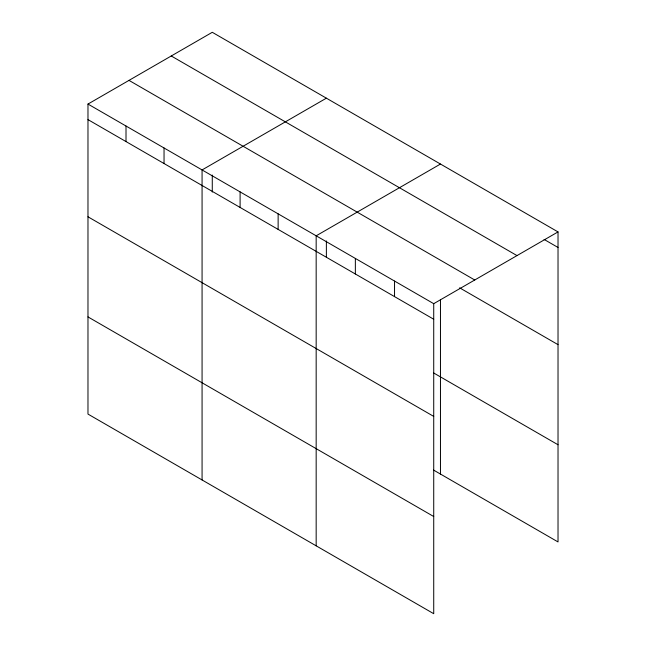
<?xml version="1.0" encoding="UTF-8"?>
<svg xmlns="http://www.w3.org/2000/svg" width="646" height="646" viewBox="0 0 646 646"><rect width="100%" height="100%" fill="white"/><g stroke="black" fill="none" stroke-linecap="round" stroke-linejoin="round"><path stroke-width="0.97" d="M87.977 104.063L433.724 303.677L433.724 613.7L87.977 414.086L87.977 104.063L212.276 32.3L558.023 231.914L558.023 541.937L433.555 470.07M326.375 98.176L202.069 169.938L202.069 479.954M440.467 164.044L316.169 235.814L316.169 545.83M433.724 303.677L558.023 231.914M544.093 239.424L558.023 247.466M171.255 55.984L517.002 255.598M128.998 80.379L474.745 280.001M459.629 287.833L558.023 344.641M87.977 119.615L433.724 319.237M433.555 372.904L558.023 444.763M87.977 216.79L433.724 416.404M87.977 316.911L433.724 516.525M440.467 299.801L440.467 474.067M394.536 281.058L394.536 296.611M355.357 258.432L355.357 273.985M326.375 240.934L326.375 256.955M278.135 213.85L278.135 229.403M240.102 191.894L240.102 207.447M212.276 175.066L212.276 192.08M164.044 147.982L164.044 163.535M126.01 126.027L126.01 141.579"/></g></svg>
